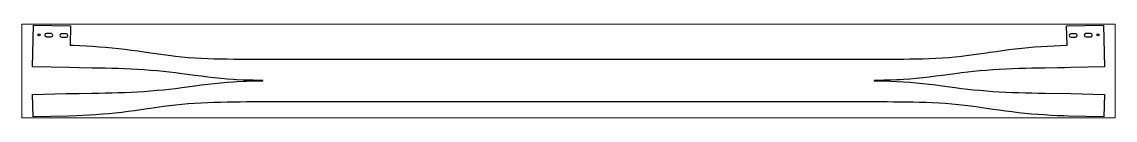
# Paper-space layout 'Layout1' of a CAD drawing. Header units: millimetres. Extents: x 0 to 257, y 87 to 108.
# The model-space entities are those that its viewports show. They can reach past a viewport. Long polylines and large blocks are cut down to what shows.
import ezdxf

# ---------------------------------------------------------------- set-up
doc = ezdxf.new("R2010")
doc.units = ezdxf.units.MM
doc.header["$LTSCALE"] = 25
doc.layers.add('3_Pezzi', color=7, linetype='Continuous')
doc.layers.add('5_Bulloni', color=7, linetype='Continuous')

msp = doc.modelspace()

# ---------------------------------------------------------------- linework, layer by layer
at = {"layer": '3_Pezzi', "color": 3, "linetype": 'Continuous'}
for p, q in [((0, 13), (2.8, 143)), ((2.8, 143), (117.9, 140.5)), ((117.9, 140.5), (116.7, 80.4)), ((3223.9, 140.5), (3339, 143)), ((3225.2, 80.4), (3223.9, 140.5)), ((3339, 143), (3341.8, 13)), ((116.7, 80.4), (126.8, 80.2)), ((126.8, 80.2), (147, 79.5)), ((147, 79.5), (167.1, 78.5)), ((167.1, 78.5), (187.3, 77.3)), ((187.3, 77.3), (207.5, 75.9)), ((207.5, 75.9), (227.6, 74.2)), ((227.6, 74.2), (247.7, 72.3)), ((247.7, 72.3), (267.8, 70.1)), ((267.8, 70.1), (287.9, 67.8)), ((3043.9, 66.6), (3064, 69)), ((3064, 69), (3084.1, 71.2)), ((3084.1, 71.2), (3104.2, 73.3)), ((3104.2, 73.3), (3124.3, 75.1)), ((3124.3, 75.1), (3144.5, 76.6)), ((3144.5, 76.6), (3164.6, 78)), ((3164.6, 78), (3184.8, 79)), ((3184.8, 79), (3205, 79.9)), ((3205, 79.9), (3225.2, 80.4)), ((287.9, 67.8), (307.9, 65.3)), ((307.9, 65.3), (328, 62.6)), ((328, 62.6), (348, 59.8)), ((348, 59.8), (368, 56.9)), ((368, 56.9), (407.9, 51.1)), ((407.9, 51.1), (445.1, 46.4)), ((445.1, 46.4), (465.2, 44.3)), ((465.2, 44.3), (485.4, 42.5)), ((485.4, 42.5), (505.6, 41.1)), ((505.6, 41.1), (526, 40)), ((526, 40), (546.2, 39.1)), ((546.2, 39.1), (566.4, 38.4)), ((566.4, 38.4), (586.6, 37.9)), ((586.6, 37.9), (606.8, 37.5)), ((606.8, 37.5), (627, 37.1)), ((627, 37.1), (637.1, 37)), ((637.1, 37), (657.3, 36.8)), ((657.3, 36.8), (677.5, 36.7)), ((677.5, 36.7), (717.9, 36.5)), ((717.9, 36.5), (2624, 36.5)), ((2624, 36.5), (2644.2, 36.6)), ((2644.2, 36.6), (2654.3, 36.6)), ((2654.3, 36.6), (2674.5, 36.7)), ((2674.5, 36.7), (2694.7, 36.9)), ((2694.7, 36.9), (2714.9, 37.1)), ((2714.9, 37.1), (2735.1, 37.5)), ((2735.1, 37.5), (2755.3, 37.9)), ((2755.3, 37.9), (2775.5, 38.4)), ((2775.5, 38.4), (2795.6, 39.1)), ((2795.6, 39.1), (2816, 40)), ((2816, 40), (2836.3, 41.1)), ((2836.3, 41.1), (2856.5, 42.5)), ((2856.5, 42.5), (2876.6, 44.3)), ((2876.6, 44.3), (2896.7, 46.4)), ((2896.7, 46.4), (2933.9, 51.1)), ((2933.9, 51.1), (2973.9, 56.9)), ((2973.9, 56.9), (2983.9, 58.4)), ((2983.9, 58.4), (3003.9, 61.2)), ((3003.9, 61.2), (3023.9, 64)), ((3023.9, 64), (3043.9, 66.6)), ((115.1, 10.5), (0, 13)), ((145.4, 10), (115.1, 10.5)), ((185.9, 9.3), (145.4, 10)), ((206.1, 8.9), (185.9, 9.3)), ((226.3, 8.5), (206.1, 8.9)), ((246.6, 8), (226.3, 8.5)), ((266.8, 7.4), (246.6, 8)), ((287, 6.7), (266.8, 7.4)), ((307.3, 5.8), (287, 6.7)), ((327.6, 4.7), (307.3, 5.8)), ((347.8, 3.5), (327.6, 4.7)), ((368, 2), (347.8, 3.5)), ((388.2, 0.3), (368, 2)), ((408.3, -1.7), (388.2, 0.3)), ((2953.6, 0.3), (2933.5, -1.7)), ((2973.8, 2), (2953.6, 0.3)), ((2994, 3.5), (2973.8, 2)), ((3014.2, 4.7), (2994, 3.5)), ((3034.5, 5.8), (3014.2, 4.7)), ((3054.8, 6.7), (3034.5, 5.8)), ((3075, 7.4), (3054.8, 6.7)), ((3095.3, 8), (3075, 7.4)), ((3115.5, 8.5), (3095.3, 8)), ((3135.8, 8.9), (3115.5, 8.5)), ((3156, 9.3), (3135.8, 8.9)), ((3196.4, 10), (3156, 9.3)), ((3216.6, 10.4), (3196.4, 10)), ((3236.8, 10.7), (3216.6, 10.4)), ((3341.8, 13), (3236.8, 10.7)), ((425.5, -3.5), (408.3, -1.7)), ((445.6, -5.9), (425.5, -3.5)), ((465.7, -8.4), (445.6, -5.9)), ((505.9, -14), (465.7, -8.4)), ((526, -16.6), (505.9, -14)), ((546.2, -19.1), (526, -16.6)), ((566.3, -21.3), (546.2, -19.1)), ((586.5, -23.3), (566.3, -21.3)), ((606.7, -25), (586.5, -23.3)), ((626.9, -26.5), (606.7, -25)), ((606.7, -35), (626.9, -33.5)), ((637, -27.1), (626.9, -26.5)), ((626.9, -33.5), (637.1, -32.9)), ((657.2, -28.1), (637, -27.1)), ((637.1, -32.9), (657.3, -31.9)), ((667.4, -28.5), (657.2, -28.1)), ((657.3, -31.9), (667.4, -31.5)), ((677.5, -28.8), (667.4, -28.5)), ((667.4, -31.5), (677.5, -31.1)), ((687.6, -29.1), (677.5, -28.8)), ((677.5, -31.1), (687.6, -30.9)), ((697.7, -29.3), (687.6, -29.1)), ((687.6, -30.9), (697.7, -30.7)), ((707.8, -29.4), (697.7, -29.3)), ((697.7, -30.7), (707.8, -30.6)), ((717.9, -29.4), (707.8, -29.4)), ((707.8, -30.6), (717.9, -30.6)), ((717.9, -30.6), (717.9, -29.4)), ((2634.1, -29.4), (2624, -29.4)), ((2624, -29.4), (2624, -30.6)), ((2624, -30.6), (2634.1, -30.6)), ((2644.2, -29.3), (2634.1, -29.4)), ((2634.1, -30.6), (2644.2, -30.7)), ((2654.3, -29.1), (2644.2, -29.3)), ((2644.2, -30.7), (2654.3, -30.9)), ((2664.4, -28.8), (2654.3, -29.1)), ((2654.3, -30.9), (2664.4, -31.1)), ((2674.5, -28.5), (2664.4, -28.8)), ((2664.4, -31.1), (2674.5, -31.5)), ((2694.7, -27.6), (2674.5, -28.5)), ((2674.5, -31.5), (2694.7, -32.4)), ((2704.8, -27.1), (2694.7, -27.6)), ((2694.7, -32.4), (2714.9, -33.5)), ((2714.9, -26.5), (2704.8, -27.1)), ((2735.2, -25), (2714.9, -26.5)), ((2714.9, -33.5), (2735.2, -35)), ((2755.3, -23.3), (2735.2, -25)), ((2775.5, -21.3), (2755.3, -23.3)), ((2795.7, -19.1), (2775.5, -21.3)), ((2815.8, -16.6), (2795.7, -19.1)), ((2835.9, -14), (2815.8, -16.6)), ((2876.2, -8.4), (2835.9, -14)), ((2896.3, -5.9), (2876.2, -8.4)), ((2916.4, -3.5), (2896.3, -5.9)), ((2933.5, -1.7), (2916.4, -3.5)), ((226.3, -68.5), (246.6, -68)), ((246.6, -68), (266.8, -67.4)), ((266.8, -67.4), (287, -66.7)), ((287, -66.7), (307.3, -65.8)), ((307.3, -65.8), (327.6, -64.7)), ((327.6, -64.7), (347.8, -63.5)), ((347.8, -63.5), (368, -62)), ((368, -62), (388.2, -60.3)), ((388.2, -60.3), (408.3, -58.3)), ((408.3, -58.3), (425.5, -56.5)), ((425.5, -56.5), (445.6, -54.1)), ((445.6, -54.1), (465.7, -51.6)), ((465.7, -51.6), (505.9, -46)), ((505.9, -46), (526, -43.4)), ((526, -43.4), (546.2, -40.9)), ((546.2, -40.9), (566.3, -38.7)), ((566.3, -38.7), (586.5, -36.7)), ((586.5, -36.7), (606.7, -35)), ((2735.2, -35), (2755.3, -36.7)), ((2755.3, -36.7), (2775.5, -38.7)), ((2775.5, -38.7), (2795.7, -40.9)), ((2795.7, -40.9), (2815.8, -43.4)), ((2815.8, -43.4), (2835.9, -46)), ((2835.9, -46), (2876.2, -51.6)), ((2876.2, -51.6), (2896.3, -54.1)), ((2896.3, -54.1), (2916.4, -56.5)), ((2916.4, -56.5), (2933.5, -58.3)), ((2933.5, -58.3), (2953.6, -60.3)), ((2953.6, -60.3), (2973.8, -62)), ((2973.8, -62), (2994, -63.5)), ((2994, -63.5), (3014.2, -64.7)), ((3014.2, -64.7), (3034.5, -65.8)), ((3034.5, -65.8), (3054.8, -66.7)), ((3054.8, -66.7), (3075, -67.4)), ((3075, -67.4), (3095.3, -68)), ((3095.3, -68), (3115.5, -68.5)), ((0, -73), (105, -70.7)), ((1.5, -143), (0, -73)), ((105, -70.7), (125.2, -70.3)), ((125.2, -70.3), (145.4, -70)), ((145.4, -70), (185.9, -69.3)), ((185.9, -69.3), (206.1, -68.9)), ((206.1, -68.9), (226.3, -68.5)), ((505.6, -101.1), (485.4, -102.5)), ((525.8, -100), (505.6, -101.1)), ((546.2, -99.1), (525.8, -100)), ((566.4, -98.4), (546.2, -99.1)), ((586.6, -97.9), (566.4, -98.4)), ((606.8, -97.5), (586.6, -97.9)), ((627, -97.1), (606.8, -97.5)), ((647.2, -96.9), (627, -97.1)), ((667.4, -96.7), (647.2, -96.9)), ((687.6, -96.6), (667.4, -96.7)), ((697.7, -96.6), (687.6, -96.6)), ((717.9, -96.5), (697.7, -96.6)), ((2624, -96.5), (717.9, -96.5)), ((2664.4, -96.7), (2624, -96.5)), ((2684.6, -96.8), (2664.4, -96.7)), ((2704.8, -97), (2684.6, -96.8)), ((2725, -97.3), (2704.8, -97)), ((2745.2, -97.6), (2725, -97.3)), ((2765.4, -98.1), (2745.2, -97.6)), ((2785.6, -98.7), (2765.4, -98.1)), ((2805.7, -99.5), (2785.6, -98.7)), ((2826.2, -100.5), (2805.7, -99.5)), ((2846.4, -101.8), (2826.2, -100.5)), ((2866.5, -103.4), (2846.4, -101.8)), ((3115.5, -68.5), (3135.8, -68.9)), ((3135.8, -68.9), (3156, -69.3)), ((3156, -69.3), (3236.8, -70.7)), ((3236.8, -70.7), (3341.8, -73)), ((3341.8, -73), (3340.3, -143)), ((217.5, -135.1), (197.4, -136.6)), ((237.7, -133.3), (217.5, -135.1)), ((257.8, -131.2), (237.7, -133.3)), ((277.9, -129), (257.8, -131.2)), ((297.9, -126.6), (277.9, -129)), ((318, -124), (297.9, -126.6)), ((338, -121.2), (318, -124)), ((358, -118.4), (338, -121.2)), ((368, -116.9), (358, -118.4)), ((407.9, -111.1), (368, -116.9)), ((445.1, -106.4), (407.9, -111.1)), ((465.2, -104.3), (445.1, -106.4)), ((485.4, -102.5), (465.2, -104.3)), ((2886.7, -105.3), (2866.5, -103.4)), ((2906.8, -107.6), (2886.7, -105.3)), ((2933.9, -111.1), (2906.8, -107.6)), ((2973.9, -116.9), (2933.9, -111.1)), ((2993.9, -119.8), (2973.9, -116.9)), ((3013.9, -122.6), (2993.9, -119.8)), ((3033.9, -125.3), (3013.9, -122.6)), ((3054, -127.8), (3033.9, -125.3)), ((3074, -130.1), (3054, -127.8)), ((3094.1, -132.3), (3074, -130.1)), ((3114.2, -134.2), (3094.1, -132.3)), ((3134.4, -135.9), (3114.2, -134.2)), ((3154.5, -137.3), (3134.4, -135.9)), ((112, -140.6), (1.5, -143)), ((136.9, -139.9), (112, -140.6)), ((157, -139), (136.9, -139.9)), ((177.2, -138), (157, -139)), ((197.4, -136.6), (177.2, -138)), ((3174.7, -138.5), (3154.5, -137.3)), ((3194.9, -139.5), (3174.7, -138.5)), ((3215.1, -140.2), (3194.9, -139.5)), ((3229.9, -140.6), (3215.1, -140.2)), ((3340.3, -143), (3229.9, -140.6))]:
    msp.add_line(p, q, dxfattribs=at)
at = {"layer": '5_Bulloni', "color": 4, "linetype": 'Continuous'}
for p, q in [((42.9, 106.9), (57.4, 106.5)), ((57.6, 117), (43.1, 117.4)), ((90.2, 105.8), (104.7, 105.5)), ((104.9, 116), (90.4, 116.3)), ((3251.5, 116.3), (3237, 116)), ((3237.3, 105.5), (3251.8, 105.8)), ((3298.8, 117.4), (3284.3, 117)), ((3284.6, 106.5), (3299.1, 106.9))]:
    msp.add_line(p, q, dxfattribs=at)
at = {"layer": '5_Bulloni', "color": 2, "linetype": 'Continuous'}
for centre in [(20.2, 112.6), (3321.7, 112.6)]:
    msp.add_circle(centre, 3.25, dxfattribs=at)
at = {"layer": '5_Bulloni', "color": 4, "linetype": 'Continuous'}
for centre, start, end in [((43, 112.1), 88.7562, 268.7562), ((57.5, 111.8), 268.7562, 88.7562), ((90.3, 111.1), 88.7561, 268.7561), ((104.8, 110.8), 268.7562, 88.7561), ((3237.2, 110.7), 91.2417, 271.2417), ((3251.7, 111.1), 271.2444, 91.2417), ((3284.4, 111.8), 91.2444, 271.2417), ((3298.9, 112.1), 271.2417, 91.2417)]:
    msp.add_arc(centre, 5.25, start, end, dxfattribs=at)

psp = doc.layouts.get("Layout1")

# ---------------------------------------------------------------- viewports
at = {"layer": '0'}
psp.add_viewport(center=(128.5, 97.5), size=(257, 21.99017), view_center_point=(1670.92, 0), view_height=291.66372, dxfattribs=at)

doc.saveas('drawing.dxf')
